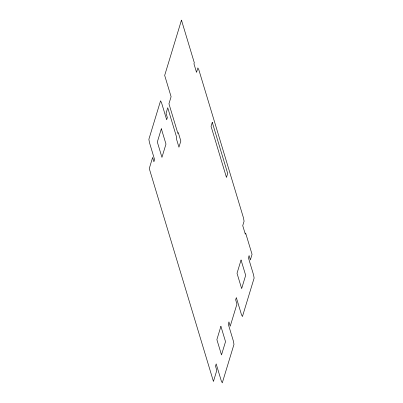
<?xml version="1.0" encoding="UTF-8"?>
<svg xmlns="http://www.w3.org/2000/svg" width="403" height="403" viewBox="0 0 403 403"><rect width="100%" height="100%" fill="white"/><g stroke="black" fill="none" stroke-linecap="round" stroke-linejoin="round"><path stroke-width="0.6" d="M181.466 20.15L164.676 75.411L171.094 96.705L168.943 103.778L177.93 133.584L178.262 132.476L180.831 140.995L178.947 147.181L176.383 138.667L176.721 137.559L167.734 107.757L166.056 113.283L167.341 117.54L166.666 119.751L161.532 102.72L160.56 100.826L148.873 139.287L149.442 142.506L154.576 159.538L153.906 161.749L152.621 157.492L149.266 168.545L213.439 381.445L216.799 370.392L215.514 366.136L216.184 363.924L221.318 380.956L222.29 382.85L233.977 344.389L233.408 341.17L228.274 324.138L228.944 321.926L230.229 326.183L236.944 304.079L235.659 299.822L236.334 297.61L241.468 314.642L242.44 316.536L254.127 278.075L253.558 274.856L248.424 257.824L249.094 255.613L250.379 259.87L252.056 254.343L245.639 233.055L245.301 234.158L242.737 225.645L244.077 221.222L243.513 218.003L198.845 69.825L197.873 67.931L196.528 72.354L193.964 63.835L194.301 62.732L181.466 20.15M161.351 128.753L157.326 142.017L161.946 157.346L165.976 144.083L161.351 128.753M212.27 122.346L211.061 126.32L226.461 177.421L227.67 173.441L212.27 122.346M220.909 326.329L216.879 339.593L221.499 354.922L225.529 341.658L220.909 326.329M241.054 260.016L237.024 273.279L241.649 288.608L245.674 275.345L241.054 260.016"/></g></svg>
